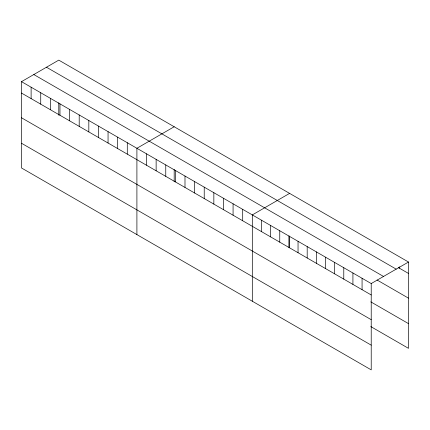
<?xml version="1.0" encoding="UTF-8"?>
<svg xmlns="http://www.w3.org/2000/svg" width="430" height="430" viewBox="0 0 430 430"><rect width="100%" height="100%" fill="white"/><g stroke="black" fill="none" stroke-linecap="round" stroke-linejoin="round"><path stroke-width="0.64" d="M21.5 81.652L371.219 283.558L371.219 369.875L21.5 167.969L21.5 81.652L58.781 60.125L408.5 262.031L408.5 348.348L370.773 326.563M174.188 126.753L136.907 148.28L136.907 234.597M289.594 193.387L252.313 214.909L252.313 301.226M371.219 283.558L408.5 262.031M398.212 267.498L408.5 273.442M46.478 67.23L396.197 269.137M33.803 74.546L383.522 276.458M377.062 280.005L408.5 298.162M21.5 93.057L371.219 294.964M370.773 301.844L408.5 323.629M21.5 117.777L371.219 319.683M21.5 143.249L371.219 345.156M399.352 266.815L399.352 268.159M362.071 278.28L362.071 289.686M352.923 272.996L352.923 284.402M343.78 267.718L343.78 279.124M334.631 262.434L334.631 273.84M325.483 257.156L325.483 268.562M316.34 251.873L316.34 263.284M307.192 246.594L307.192 258M298.044 241.316L298.044 252.722M289.594 236.043L289.594 247.798M288.901 236.032L288.901 247.438M279.753 230.754L279.753 242.16M270.604 225.47L270.604 236.876M261.462 220.192L261.462 231.598M242.697 209.356L242.697 220.762M233.076 203.804L233.076 215.21M223.46 198.251L223.46 209.657M213.844 192.699L213.844 204.105M204.228 187.147L204.228 198.552M194.607 181.594L194.607 193M184.991 176.042L184.991 187.448M175.375 170.49L175.375 181.895M174.188 169.415L174.188 181.82M165.76 164.937L165.76 176.343M156.138 159.385L156.138 170.791M146.523 153.832L146.523 165.238M127.291 142.728L127.291 154.133M117.669 137.175L117.669 148.581M108.054 131.623L108.054 143.029M98.438 126.071L98.438 137.476M88.822 120.518L88.822 131.924M79.201 114.966L79.201 126.372M69.585 109.413L69.585 120.819M59.969 103.861L59.969 115.267M58.781 102.781L58.781 115.192M50.353 98.309L50.353 109.715M40.732 92.756L40.732 104.162M31.116 87.204L31.116 98.61"/></g></svg>
